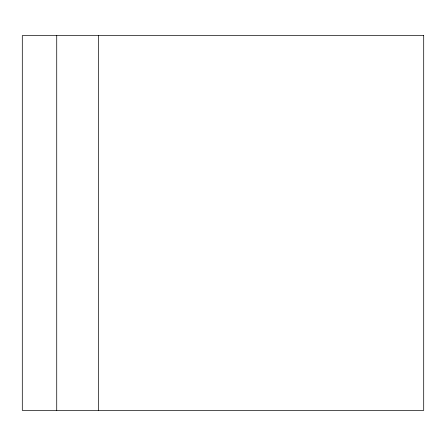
<?xml version="1.0" encoding="UTF-8"?>
<svg xmlns="http://www.w3.org/2000/svg" width="446" height="446" viewBox="0 0 446 446"><rect width="100%" height="100%" fill="white"/><g stroke="black" fill="none" stroke-linecap="round" stroke-linejoin="round"><path stroke-width="0.67" d="M98.371 35.608L98.371 410.392M56.726 35.608L56.726 410.392M423.7 35.608L22.3 35.608L22.3 410.392L423.7 410.392L423.7 35.608"/></g></svg>
